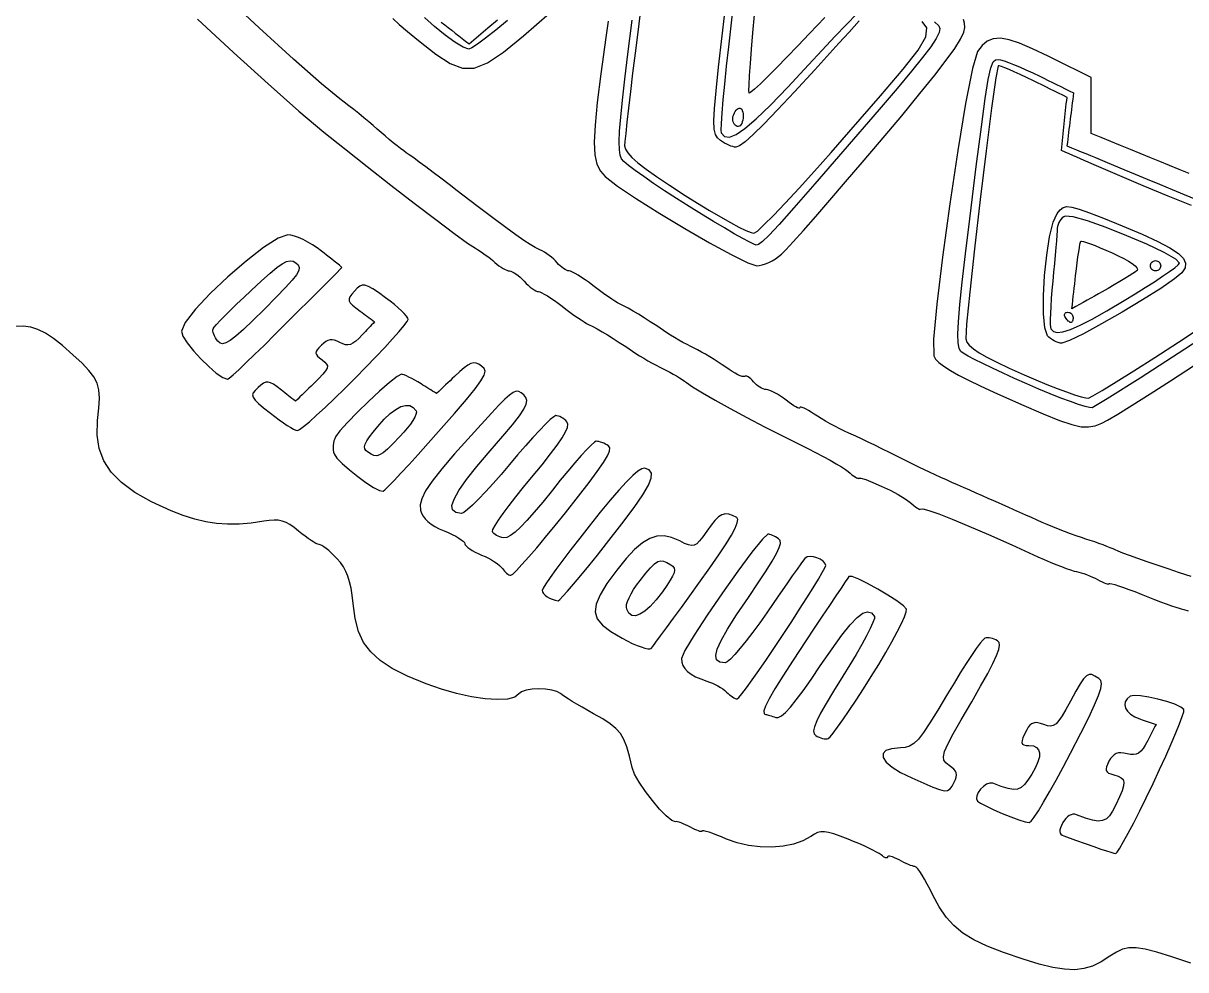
# Model space of a CAD drawing. Extents: x 7 to 348, y 3 to 340.
# Drawn here: x 66.7 to 130.3, y 12 to 63.8 of the extents above; entities that cross this region are included whole.
import ezdxf

# ---------------------------------------------------------------- set-up
doc = ezdxf.new("R2010")
doc.units = 0
doc.layers.get('0').update_dxf_attribs({"linetype": 'CONTINUOUS'})

msp = doc.modelspace()

# ---------------------------------------------------------------- linework, layer by layer
at = {"color": 7}
for points in [[(100.655515, 65.907003), (100.339607, 63.293379), (100.195947, 62.150684), (100.061923, 61.06156), (99.940471, 60.051459), (99.834522, 59.145921), (99.747014, 58.370374), (99.680875, 57.75036), (99.639041, 57.311363), (99.62445, 57.07884), (99.664997, 56.90169), (99.793075, 56.694172), (100.018342, 56.448384), (100.350458, 56.156454), (100.799079, 55.810477), (101.373864, 55.402553), (102.084471, 54.924808), (102.940561, 54.369338), (103.615806, 53.943775), (104.263359, 53.54889), (104.867792, 53.19312), (105.413669, 52.885018), (105.885559, 52.63305), (106.268029, 52.445683), (106.545648, 52.331468), (106.702987, 52.298843), (106.889629, 52.421242), (107.251235, 52.751358), (107.766485, 53.266498), (108.414061, 53.944029), (109.172637, 54.761232), (110.020899, 55.6955), (110.93752, 56.724144), (111.901179, 57.824511)], [(130.634613, 33.513832), (130.012166, 33.721125), (129.38872, 33.9298), (128.788473, 34.13379), (128.225891, 34.327987), (127.715442, 34.507226), (127.271599, 34.666428), (126.908828, 34.800427), (126.641603, 34.904087), (126.484388, 34.972272), (126.366499, 35.026995), (126.211979, 35.092076), (126.027392, 35.16503), (125.819309, 35.24346), (125.594296, 35.324965), (125.358917, 35.407092), (125.11974, 35.487412), (124.883333, 35.563528), (124.630643, 35.646304), (124.344797, 35.745759), (124.035634, 35.858111), (123.712992, 35.97958), (123.386715, 36.106439), (123.066638, 36.234906), (122.762603, 36.361229), (122.484444, 36.481597), (122.206286, 36.605012), (121.902251, 36.740028), (121.582174, 36.882239), (121.255897, 37.027273), (120.933255, 37.170755), (120.624092, 37.308338), (120.338246, 37.435621), (120.085556, 37.548256), (119.829984, 37.661963), (119.535883, 37.792321), (119.21367, 37.934759), (118.873764, 38.084704), (118.52658, 38.237527), (118.18254, 38.388657), (117.85206, 38.533493), (117.545556, 38.667464), (117.246253, 38.799234), (116.936407, 38.937833), (116.624992, 39.079029), (116.320976, 39.218757), (116.03333, 39.352813), (115.771027, 39.477047), (115.543039, 39.587311), (115.358333, 39.679485), (114.711266, 40.009233), (114.171016, 40.28282), (113.714874, 40.511335), (113.320136, 40.705842), (112.964098, 40.877377), (112.624052, 41.037058), (112.277291, 41.19595), (111.901111, 41.365085), (111.658502, 41.477269), (111.401544, 41.60297), (111.138056, 41.737957), (110.875851, 41.87794), (110.62274, 42.018684), (110.386537, 42.155928), (110.175057, 42.285412), (109.996111, 42.402873), (109.840206, 42.506364), (109.694763, 42.595772), (109.562959, 42.669658), (109.447982, 42.726582), (109.353014, 42.765077), (109.281239, 42.783704), (109.235841, 42.780881), (109.220008, 42.755481), (109.204825, 42.73121), (109.161326, 42.73121), (109.092557, 42.754635), (109.001566, 42.799423), (108.891403, 42.863968), (108.76512, 42.946574), (108.625764, 43.045606), (108.476387, 43.159426), (108.319852, 43.276915), (108.159982, 43.38653), (108.001263, 43.485872), (107.848186, 43.572543), (107.705237, 43.644114), (107.576908, 43.698216), (107.467685, 43.732422), (107.382056, 43.744275), (107.304318, 43.753024), (107.21771, 43.778142), (107.125132, 43.817907), (107.029493, 43.870541), (106.933692, 43.934267), (106.84063, 44.007334), (106.753211, 44.087937), (106.674341, 44.174354), (106.599857, 44.258004), (106.525018, 44.330676), (106.451837, 44.391157), (106.382343, 44.438288), (106.318552, 44.4708), (106.262489, 44.487451), (106.216171, 44.487169), (106.181621, 44.468542), (106.136347, 44.454431), (106.059295, 44.466284), (105.954641, 44.502155), (105.826563, 44.56001), (105.679232, 44.637791), (105.51683, 44.733436), (105.343528, 44.844885), (105.163504, 44.970107), (104.968971, 45.106223), (104.754082, 45.248943), (104.52593, 45.394033), (104.291607, 45.537233), (104.058206, 45.67428), (103.832818, 45.800913), (103.622534, 45.912927), (103.434447, 46.00606), (103.24721, 46.097896), (103.039356, 46.206269), (102.817814, 46.327145), (102.589502, 46.456544), (102.361337, 46.590458), (102.140247, 46.724937), (101.933149, 46.855944), (101.746967, 46.97953), (101.37812, 47.228619), (101.027278, 47.459477), (100.695193, 47.67168), (100.382606, 47.864748), (100.090269, 48.038202), (99.818929, 48.191646), (99.569332, 48.324601), (99.342225, 48.436615), (99.236197, 48.492918), (99.096706, 48.57702), (98.929706, 48.684801), (98.741157, 48.81214), (98.537006, 48.954972), (98.323211, 49.109207), (98.105725, 49.270751), (97.890502, 49.435456), (97.678254, 49.596125), (97.469291, 49.746013), (97.268973, 49.881818), (97.082652, 50.000323), (96.91569, 50.09817), (96.773438, 50.17214), (96.661258, 50.218933), (96.584502, 50.235302), (96.521067, 50.244615), (96.447062, 50.271144), (96.36517, 50.312997), (96.278068, 50.368398), (96.188437, 50.435482), (96.098953, 50.512359), (96.012302, 50.597223), (95.931157, 50.688155), (95.843923, 50.784421), (95.739814, 50.884469), (95.622731, 50.985392), (95.49658, 51.084282), (95.365268, 51.178206), (95.232694, 51.264227), (95.102765, 51.33944), (94.97938, 51.400908), (94.730181, 51.523307), (94.44701, 51.685811), (94.101776, 51.908428), (93.666378, 52.211252), (93.11272, 52.614322), (92.412704, 53.137675), (91.53823, 53.801377), (90.461205, 54.625466), (90.009497, 54.970736), (89.564255, 55.30881), (89.136928, 55.631136), (88.738967, 55.929163), (88.38182, 56.194396), (88.076936, 56.418226), (87.835763, 56.592188), (87.669751, 56.707673), (87.528222, 56.806931), (87.357212, 56.934382), (87.163255, 57.084694), (86.952881, 57.252616), (86.732615, 57.432843), (86.508991, 57.620154), (86.288536, 57.809215), (86.077781, 57.994776), (85.857865, 58.187788), (85.611157, 58.398184), (85.346026, 58.619221), (85.070846, 58.844124), (84.793983, 59.066091), (84.523809, 59.278351), (84.268694, 59.474156), (84.037009, 59.646707), (83.023456, 60.472884), (81.493264, 61.824306), (79.612403, 63.544196), (77.546849, 65.475883)], [(86.928156, 64.049899), (87.277665, 63.724576), (87.744754, 63.329614), (88.34451, 62.845772), (89.296175, 62.103395), (90.066868, 61.592178), (90.739025, 61.329401), (91.395082, 61.332223), (92.11748, 61.618142), (92.988652, 62.204318), (94.091038, 63.108027), (95.507073, 64.346554)], [(105.565191, 64.786724), (105.433839, 63.641111), (105.305222, 62.502937), (105.18994, 61.432779), (105.090177, 60.454653), (105.008124, 59.592549), (104.945967, 58.870511), (104.905889, 58.312558), (104.890085, 57.942734), (104.900724, 57.785), (105.087877, 57.590492), (105.356787, 57.556936), (105.72551, 57.698358), (106.212104, 58.02884), (106.834621, 58.562438), (107.611119, 59.313233), (108.559654, 60.29531), (109.698279, 61.522695), (110.430719, 62.316078), (111.126541, 63.056287), (111.769618, 63.727144), (112.343825, 64.31243)], [(76.243135, 64.013484), (78.218338, 62.182304), (80.104753, 60.470683), (81.787712, 58.985997), (83.152553, 57.835602), (84.278586, 56.93187), (85.528966, 55.944968), (86.828949, 54.9321), (88.103789, 53.950503), (89.278737, 53.057326), (90.279051, 52.309804), (91.029985, 51.765115), (91.456787, 51.480494), (91.576584, 51.409205), (91.708786, 51.3242), (91.849036, 51.228667), (91.992978, 51.125769), (92.136259, 51.018722), (92.274523, 50.910659), (92.403414, 50.804826), (92.518577, 50.704383), (92.628497, 50.610206), (92.74236, 50.52235), (92.856863, 50.442735), (92.968705, 50.37328), (93.074586, 50.315904), (93.171205, 50.272555), (93.255259, 50.245179), (93.323447, 50.235584), (93.391488, 50.224013), (93.475119, 50.190993), (93.571066, 50.138782), (93.676061, 50.069722), (93.786833, 49.986099), (93.900106, 49.890257), (94.012611, 49.78448), (94.121077, 49.671083), (94.229168, 49.557686), (94.340598, 49.451909), (94.452169, 49.356066), (94.560689, 49.272444), (94.662961, 49.203384), (94.755784, 49.151173), (94.835969, 49.118153), (94.900315, 49.106582), (94.975226, 49.090213), (95.085687, 49.043421), (95.226378, 48.96945), (95.39198, 48.871604), (95.577177, 48.753099), (95.776646, 48.617293), (95.98507, 48.467405), (96.197132, 48.306736), (96.412355, 48.142031), (96.629841, 47.980487), (96.843636, 47.826253), (97.047787, 47.68342), (97.236336, 47.556081), (97.403336, 47.448301), (97.542827, 47.364198), (97.648855, 47.307895), (97.875962, 47.195881), (98.125559, 47.062926), (98.396899, 46.909482), (98.689236, 46.736028), (99.001823, 46.54296), (99.333908, 46.330757), (99.68475, 46.099899), (100.053597, 45.85081), (100.239779, 45.727197), (100.446877, 45.596048), (100.667967, 45.461372), (100.896129, 45.327175), (101.124444, 45.197466), (101.345986, 45.076223), (101.55384, 44.967483), (101.741077, 44.875196), (101.919794, 44.787679), (102.103225, 44.692542), (102.286161, 44.592889), (102.463388, 44.491712), (102.629705, 44.39206), (102.779898, 44.297007), (102.908758, 44.209575), (103.011077, 44.13281), (103.348686, 43.896957), (103.885611, 43.566729), (104.584836, 43.162389), (105.409348, 42.704173), (106.322134, 42.212345), (107.286174, 41.70711), (108.264458, 41.208734), (109.219966, 40.737451), (109.655844, 40.522398), (110.083137, 40.303873), (110.491013, 40.087917), (110.868643, 39.880625), (111.205205, 39.688036), (111.48986, 39.516248), (111.711785, 39.37127), (111.860152, 39.2592), (111.966152, 39.169792), (112.066654, 39.089753), (112.159344, 39.020609), (112.241909, 38.963882), (112.312032, 38.921013), (112.367396, 38.893637), (112.405691, 38.883195), (112.424599, 38.891097), (112.549209, 38.903233), (112.829938, 38.822828), (113.221324, 38.670823), (113.677898, 38.468413), (114.154198, 38.236765), (114.604763, 37.996989), (114.984124, 37.77028), (115.246822, 37.577776), (115.352822, 37.486026), (115.453324, 37.403927), (115.546014, 37.333033), (115.628578, 37.274895), (115.698702, 37.231038), (115.754065, 37.203098), (115.79236, 37.192373), (115.811269, 37.200558), (115.946386, 37.216362), (116.285213, 37.129805), (116.82161, 36.943425), (117.549447, 36.659679), (118.462586, 36.281078), (119.554896, 35.810077), (120.820236, 35.24916), (122.252475, 34.600783), (122.584879, 34.452024), (122.915268, 34.309868), (123.234961, 34.177676), (123.535279, 34.058747), (123.807536, 33.956526), (124.043053, 33.874287), (124.23315, 33.815415), (124.369141, 33.78327), (124.485386, 33.758999), (124.618885, 33.722536), (124.76493, 33.675715), (124.9188, 33.620315), (125.075786, 33.558141), (125.231175, 33.490972), (125.380253, 33.420586), (125.518305, 33.348732), (125.645864, 33.281338), (125.764863, 33.223623), (125.872703, 33.17652), (125.966773, 33.140876), (126.044475, 33.117734), (126.103199, 33.107856), (126.140345, 33.112089), (126.153299, 33.13128), (126.18919, 33.143134), (126.292054, 33.125918), (126.454679, 33.082145), (126.669854, 33.014158), (126.930362, 32.924355), (127.228995, 32.815163), (127.55854, 32.688925), (127.911781, 32.548068), (128.273773, 32.40278), (128.628397, 32.263814), (128.96668, 32.134471), (129.279653, 32.018055), (129.558342, 31.917838), (129.793777, 31.837094), (129.976987, 31.779125), (130.099003, 31.747206), (130.239849, 31.711505), (130.477031, 31.642699)], [(93.218731, 63.936203), (92.565101, 63.411834), (92.008026, 62.978803), (91.565863, 62.65164), (91.25697, 62.444828), (91.099705, 62.372917), (90.788623, 62.475787), (90.332791, 62.749501), (89.789604, 63.144868), (89.216444, 63.612703), (88.670694, 64.103826)], [(89.582216, 63.850715), (89.773325, 63.701456), (89.964435, 63.552197), (90.155547, 63.402938), (90.346657, 63.253679), (90.537767, 63.10442), (90.728876, 62.955162), (90.919989, 62.805903), (91.111098, 62.656644), (91.626617, 63.09741), (92.142132, 63.538173), (92.657651, 63.97894)], [(98.723236, 63.898904), (98.597728, 63.005998), (98.322455, 61.025532), (98.125147, 59.447007), (98.005581, 58.216631), (97.963533, 57.280641), (97.99878, 56.58533), (98.111098, 56.076906), (98.300261, 55.701607), (98.566043, 55.405726), (99.242386, 54.883389), (100.280368, 54.183082), (101.550563, 53.381092), (102.923549, 52.553785), (104.269901, 51.777477), (105.460196, 51.12845), (106.365009, 50.683075), (106.854919, 50.517665), (106.998149, 50.530647), (107.160043, 50.567788), (107.335041, 50.626518), (107.517573, 50.704214), (107.702073, 50.798307), (107.882984, 50.906144), (108.05473, 51.025129), (108.21182, 51.152778)], [(103.152222, 53.766494), (102.465491, 54.200298), (101.812423, 54.624563), (101.208194, 55.02862), (100.667989, 55.401774), (100.206985, 55.733357), (99.840367, 56.012644), (99.583311, 56.228996), (99.451002, 56.371688), (99.377365, 56.563232), (99.335209, 56.86885), (99.325642, 57.306266), (99.349743, 57.893148), (99.408601, 58.647161), (99.503317, 59.586001), (99.634988, 60.727336), (99.804705, 62.088889), (100.035879, 63.95845)], [(116.597955, 63.867225), (116.832058, 63.650707), (116.886378, 63.500655), (116.840195, 63.27473), (116.677508, 62.950573), (116.382309, 62.505816), (115.938599, 61.918088), (115.330371, 61.165063), (114.541619, 60.224331), (113.556344, 59.07357), (111.572571, 56.773967), (110.039271, 55.003107), (108.894468, 53.692552), (108.076193, 52.773975), (107.522473, 52.178994), (107.171332, 51.839255), (106.9608, 51.686404), (106.828903, 51.652029), (106.701528, 51.696197), (106.449074, 51.8206), (106.086625, 52.016547), (105.629261, 52.27543), (105.09206, 52.588499), (104.490102, 52.947175), (103.838471, 53.342709), (103.152222, 53.766494)], [(112.465849, 63.921203), (112.188913, 63.615638), (111.911979, 63.310076), (111.635043, 63.004511), (111.35811, 62.698949), (110.035442, 61.246258), (108.918234, 60.034565), (107.992037, 59.049299), (107.242404, 58.275869), (106.654888, 57.699684), (106.215039, 57.306182), (105.908407, 57.080771), (105.720549, 57.008889), (105.641109, 57.016509), (105.546931, 57.03824), (105.44151, 57.072643), (105.328342, 57.118137), (105.210923, 57.173227), (105.092748, 57.236416), (104.977317, 57.306097), (104.868125, 57.38083), (104.70791, 57.518328), (104.594841, 57.701998), (104.529859, 57.99122), (104.513913, 58.445259), (104.547958, 59.123411), (104.632935, 60.085026), (104.769796, 61.389401), (104.959489, 63.095821), (105.082859, 64.186712)], [(110.58718, 64.110229), (109.747437, 63.227994), (109.105802, 62.552202), (108.502478, 61.926459), (107.951013, 61.364131), (107.464945, 60.878624), (107.057819, 60.483231), (106.743181, 60.191356), (106.534571, 60.016322), (106.44553, 59.971505), (106.431701, 60.101694), (106.438615, 60.428282), (106.464721, 60.929396), (106.508446, 61.583248), (106.568217, 62.368052), (106.64247, 63.26194), (106.729632, 64.243142)], [(108.21182, 51.152778), (108.450851, 51.392667), (108.857635, 51.833582), (109.41013, 52.450379), (110.086287, 53.217854), (110.864063, 54.110834), (111.721412, 55.104171), (112.636289, 56.172636), (113.586649, 57.291111), (114.79326, 58.725844), (115.793464, 59.936634), (116.60133, 60.942418), (117.230931, 61.762104), (117.696327, 62.414602), (118.011589, 62.918823), (118.190783, 63.29369), (118.247978, 63.558107), (118.23288, 63.786252), (118.177335, 63.992915)], [(111.901179, 57.824511), (113.629999, 59.81096), (114.883226, 61.276597), (115.699373, 62.319521), (116.116952, 63.037782), (116.174472, 63.529492), (115.910445, 63.892718)], [(130.528173, 55.56027), (129.992614, 55.78063), (129.457055, 56.001017), (128.921496, 56.221404), (128.385937, 56.441763), (127.850378, 56.662151), (127.314819, 56.882538), (126.779263, 57.102897), (126.243704, 57.323284), (125.708145, 57.543644), (125.172586, 57.764031), (125.172021, 57.954954), (125.171457, 58.145906), (125.170892, 58.336829), (125.170328, 58.527781), (125.169763, 58.718704), (125.169199, 58.909627), (125.168635, 59.100579), (125.16807, 59.291502), (125.167506, 59.482426), (125.166941, 59.673377), (125.166377, 59.8643), (125.165812, 60.055252), (125.165248, 60.246175), (125.164683, 60.437099), (125.164119, 60.62805), (125.163555, 60.818974), (124.870165, 60.964995), (124.576772, 61.111017), (124.283383, 61.257011), (123.989993, 61.403032), (123.696603, 61.549054), (123.40321, 61.695048), (123.109821, 61.84107), (122.816431, 61.987091), (121.960823, 62.397132), (121.252403, 62.696457), (120.67054, 62.886412), (120.194601, 62.968372), (119.80396, 62.943706), (119.477985, 62.813763), (119.196045, 62.579905), (118.937509, 62.243524), (118.664084, 61.320291), (118.28852, 59.402224), (117.858348, 56.821217), (117.421107, 53.909135), (117.024333, 50.997956), (116.715557, 48.419489), (116.542318, 46.505741), (116.552139, 45.588518), (116.653189, 45.417463), (116.834931, 45.22908), (117.10142, 45.020913), (117.456704, 44.790563), (117.904841, 44.535519), (118.449877, 44.253381), (119.09587, 43.941639), (119.846872, 43.59792), (121.355742, 42.926175), (122.53096, 42.418401), (123.429257, 42.058257), (124.107358, 41.829488), (124.621993, 41.715809), (125.029891, 41.700851), (125.387786, 41.768471), (125.752403, 41.902329), (126.068009, 42.068953), (126.634291, 42.405249), (127.419416, 42.890954), (128.391547, 43.505747), (129.518856, 44.229364), (130.76951, 45.041487)], [(121.637778, 44.056526), (120.978388, 44.349331), (120.348877, 44.636436), (119.764051, 44.910587), (119.238711, 45.164474), (118.787666, 45.390844), (118.425719, 45.582388), (118.167675, 45.731853), (118.028333, 45.831929), (117.935663, 45.995618), (117.881894, 46.295592), (117.869589, 46.769726), (117.901336, 47.455921), (117.979695, 48.392052), (118.107243, 49.616021), (118.286544, 51.165704), (118.520176, 53.078973), (118.878629, 55.958655), (119.154025, 58.123018), (119.364771, 59.674167), (119.529276, 60.714241), (119.665942, 61.345374), (119.793182, 61.669732), (119.929396, 61.789451), (120.092995, 61.806667), (120.212186, 61.78804), (120.396443, 61.734615), (120.636513, 61.650174), (120.923132, 61.538414), (121.247044, 61.403145), (121.598998, 61.248064), (121.96973, 61.076953), (122.349985, 60.893508), (122.581458, 60.779378), (122.812931, 60.665219), (123.044404, 60.551088), (123.275877, 60.436929), (123.507353, 60.322799), (123.738826, 60.20864), (123.970299, 60.094509), (124.201772, 59.98035), (124.179166, 59.799361), (124.15656, 59.6184), (124.133954, 59.437411), (124.111348, 59.25645), (124.088742, 59.075461), (124.066136, 58.894472), (124.04353, 58.713511), (124.020924, 58.532522), (123.998318, 58.351533), (123.975712, 58.170572), (123.953106, 57.989583), (123.9305, 57.808622), (123.907894, 57.627633), (123.885288, 57.446644), (123.862682, 57.265683), (123.840076, 57.084694), (124.099314, 56.977139), (124.35855, 56.869556), (124.617788, 56.762001), (124.877023, 56.654446), (125.136261, 56.546863), (125.395499, 56.439308), (125.654734, 56.331725), (125.913972, 56.22417), (126.389773, 56.026925), (126.948099, 55.795757), (127.568545, 55.539104), (128.230703, 55.265376), (128.914178, 54.983013), (129.598561, 54.700452), (130.263451, 54.426132), (130.888444, 54.168492)], [(130.659, 53.823277), (129.389423, 54.327975), (128.022088, 54.889202), (126.609004, 55.48661), (125.202177, 56.099964), (124.995088, 56.191771), (124.787999, 56.28355), (124.58091, 56.375356), (124.373821, 56.467163), (124.166732, 56.558942), (123.959643, 56.650749), (123.752554, 56.742528), (123.545465, 56.834334), (123.564176, 57.015634), (123.582887, 57.196934), (123.601599, 57.378233), (123.62031, 57.559533), (123.639021, 57.740832), (123.657733, 57.922132), (123.676444, 58.103431), (123.695155, 58.284731), (123.713867, 58.46603), (123.732578, 58.64733), (123.751289, 58.82863), (123.770001, 59.009929), (123.788712, 59.1912), (123.807423, 59.3725), (123.826135, 59.5538), (123.844846, 59.735099), (123.61455, 59.848665), (123.384256, 59.962232), (123.153963, 60.075798), (122.923667, 60.189364), (122.693374, 60.30293), (122.463077, 60.416496), (122.232781, 60.530063), (122.002488, 60.643629), (121.630587, 60.824308), (121.280134, 60.989379), (120.95905, 61.135458), (120.675256, 61.259184), (120.436674, 61.3572), (120.25122, 61.426175), (120.126819, 61.462666), (120.071391, 61.462666), (119.941509, 60.793686), (119.708992, 59.134276), (119.412142, 56.808314), (119.089272, 54.139677), (118.77868, 51.452272), (118.518678, 49.069921), (118.347566, 47.316588), (118.303655, 46.516092), (118.362781, 46.345235), (118.496718, 46.166899), (118.716628, 45.974254), (119.033682, 45.760414), (119.459045, 45.51855), (120.003886, 45.241831), (120.679368, 44.923343), (121.496664, 44.556285), (122.128923, 44.282953), (122.735467, 44.031634), (123.301828, 43.807578), (123.813533, 43.615977), (124.256117, 43.462138), (124.615109, 43.351224), (124.876041, 43.288543), (125.024442, 43.279229), (125.260656, 43.397368), (125.773267, 43.699797), (126.530159, 44.166141), (127.499212, 44.776023), (128.648313, 45.509124), (129.945342, 46.345066), (131.358186, 47.263445)], [(105.551111, 58.54446), (105.556868, 58.629719), (105.573378, 58.716136), (105.599484, 58.80131), (105.634017, 58.882901), (105.675825, 58.958508), (105.723755, 59.025734), (105.776643, 59.082206), (105.833333, 59.125556), (105.890026, 59.148698), (105.942915, 59.148698), (105.990844, 59.124427), (106.032653, 59.079158), (106.067185, 59.014416), (106.093291, 58.931866), (106.109801, 58.833173), (106.115558, 58.720002), (106.109801, 58.603275), (106.093291, 58.494394), (106.067185, 58.395701), (106.032653, 58.309595), (105.990844, 58.238503), (105.942915, 58.184768), (105.890026, 58.15076), (105.833333, 58.137778), (105.776641, 58.145962), (105.723752, 58.169669), (105.675822, 58.207289), (105.634014, 58.257045), (105.599481, 58.317271), (105.573376, 58.386359), (105.556866, 58.462559), (105.551111, 58.54446)], [(122.777665, 46.694513), (122.628496, 47.127216), (122.558243, 47.8917), (122.558279, 48.879732), (122.619976, 49.983051), (122.734716, 51.093511), (122.893867, 52.102794), (123.088804, 52.902753), (123.310904, 53.385127), (123.471847, 53.57368), (123.630755, 53.699946), (123.829041, 53.755967), (124.108114, 53.733672), (124.509386, 53.625355), (125.074271, 53.422973), (125.844179, 53.118597), (126.860523, 52.704238), (127.954958, 52.24399), (128.822873, 51.847778), (129.479748, 51.503495), (129.941055, 51.199062), (130.222264, 50.922315), (130.338855, 50.661175), (130.306298, 50.403534), (130.140069, 50.137258), (129.734996, 49.798168), (128.974644, 49.280233), (127.976986, 48.652543), (126.859981, 47.984128), (125.741605, 47.344048), (124.739821, 46.801363), (123.972597, 46.425104), (123.557902, 46.284332), (123.46259, 46.292798), (123.360242, 46.316787), (123.254062, 46.35469), (123.147249, 46.404869), (123.043002, 46.465631), (122.944523, 46.535255), (122.855011, 46.612104), (122.777665, 46.694513)], [(126.97716, 48.615544), (127.569694, 48.975857), (128.126055, 49.323046), (128.63381, 49.648731), (129.080525, 49.9445), (129.45377, 50.202028), (129.741109, 50.412848), (129.930113, 50.568606), (130.008348, 50.660921), (129.795961, 50.887291), (129.156203, 51.249693), (128.221305, 51.69377), (127.123517, 52.165137), (125.995077, 52.609383), (124.968229, 52.972123), (124.175207, 53.199002), (123.748261, 53.235578), (123.664102, 53.19316), (123.584888, 53.133752), (123.512405, 53.060064), (123.448434, 52.974833), (123.394758, 52.880768), (123.353164, 52.780579), (123.325422, 52.677004), (123.313342, 52.572751), (123.305045, 52.422806), (123.288112, 52.188251), (123.263587, 51.881024), (123.232508, 51.513006), (123.195893, 51.096108), (123.15477, 50.642238), (123.110162, 50.16325), (123.063099, 49.671111), (123.018965, 49.184899), (122.982756, 48.722957), (122.9549, 48.296012), (122.93585, 47.914729), (122.926029, 47.589835), (122.925888, 47.332025), (122.93585, 47.152024), (122.956368, 47.060556), (123.09742, 46.919924), (123.314195, 46.864355), (123.620479, 46.899153), (124.030063, 47.029652), (124.556729, 47.261216), (125.214267, 47.599177), (126.016467, 48.048841), (126.97716, 48.615544)], [(81.096671, 47.370972), (81.478247, 47.753722), (81.859823, 48.1365), (82.241398, 48.519249), (82.622974, 48.902027), (83.004547, 49.284777), (83.386123, 49.667555), (83.767699, 50.050305), (84.149274, 50.433083), (84.008965, 50.544194), (83.868658, 50.655333), (83.728348, 50.766444), (83.588039, 50.877583), (83.447729, 50.988694), (83.307422, 51.099833), (83.167113, 51.210944), (83.026803, 51.322083), (82.786491, 51.500673), (82.533628, 51.667269), (82.275801, 51.818258), (82.020596, 51.949971), (81.775594, 52.058739), (81.548382, 52.140951), (81.34654, 52.192964), (81.177658, 52.211026), (80.645691, 52.021063), (79.853674, 51.512668), (78.903627, 50.778156), (77.897555, 49.90973), (76.937478, 48.999733), (76.125406, 48.140394), (75.563355, 47.424001), (75.353333, 46.942841), (75.440834, 46.67631), (75.675874, 46.30595), (76.017278, 45.874714), (76.423864, 45.425529), (76.854448, 45.001406), (77.267853, 44.64527), (77.622894, 44.400075), (77.87839, 44.308804), (77.973976, 44.371288), (78.18359, 44.550415), (78.494032, 44.833596), (78.892104, 45.208303), (79.364603, 45.661919), (79.898333, 46.181941), (80.480089, 46.755784), (81.096671, 47.370972)], [(124.317625, 49.978338), (124.360491, 50.343506), (124.403412, 50.687422), (124.445243, 51.002325), (124.484827, 51.280483), (124.521022, 51.514135), (124.552676, 51.695491), (124.578641, 51.81679), (124.597775, 51.8703), (124.646114, 51.873122), (124.755808, 51.846311), (124.919833, 51.793366), (125.131175, 51.716968), (125.382807, 51.619799), (125.667716, 51.504483), (125.978878, 51.373617), (126.309275, 51.229853), (126.649937, 51.072373), (126.950236, 50.919775), (127.206254, 50.774798), (127.414071, 50.640234), (127.569764, 50.518822), (127.669417, 50.413356), (127.709106, 50.326544), (127.684919, 50.261181), (127.598579, 50.193194), (127.452704, 50.093344), (127.255157, 49.966428), (127.013798, 49.817189), (126.736498, 49.650481), (126.431116, 49.471072), (126.105519, 49.283733), (125.767572, 49.093261), (125.560599, 48.97786), (125.353628, 48.862432), (125.146655, 48.747031), (124.939682, 48.631602), (124.732711, 48.516201), (124.525738, 48.400801), (124.318768, 48.285372), (124.111794, 48.169971), (124.137533, 48.396144), (124.163272, 48.622345), (124.18901, 48.848518), (124.214749, 49.074691), (124.240488, 49.300892), (124.266226, 49.527065), (124.291965, 49.753266), (124.317625, 49.978338)], [(77.350216, 46.399845), (77.280505, 46.491144), (77.219308, 46.585773), (77.167686, 46.680995), (77.126711, 46.774044), (77.097441, 46.86221), (77.080959, 46.942756), (77.078419, 47.01286), (77.090668, 47.069841), (77.15064, 47.155975), (77.284761, 47.309701), (77.484506, 47.522412), (77.741348, 47.785443), (78.046766, 48.090243), (78.392232, 48.428176), (78.769221, 48.790662), (79.169206, 49.169038), (79.74564, 49.703792), (80.212178, 50.119506), (80.585268, 50.426366), (80.88135, 50.63442), (81.116867, 50.753885), (81.308262, 50.794835), (81.471976, 50.76746), (81.624455, 50.681805), (81.751249, 50.564288), (81.807104, 50.429329), (81.778636, 50.257315), (81.652451, 50.028517), (81.415168, 49.723322), (81.053395, 49.322059), (80.553743, 48.805028), (79.902829, 48.152558), (79.2616, 47.521029), (78.747707, 47.031571), (78.343506, 46.672077), (78.031354, 46.43041), (77.793604, 46.294463), (77.612615, 46.252158), (77.470742, 46.291331), (77.350216, 46.399845)], [(128.411111, 50.517778), (128.416868, 50.574476), (128.433378, 50.627365), (128.459484, 50.675286), (128.494017, 50.717083), (128.535825, 50.751627), (128.583755, 50.777592), (128.636643, 50.79396), (128.693333, 50.8), (128.750026, 50.794356), (128.802915, 50.777987), (128.850844, 50.752022), (128.892653, 50.717478), (128.927185, 50.675681), (128.953291, 50.62776), (128.969801, 50.574871), (128.975556, 50.517778), (128.969798, 50.461079), (128.953288, 50.408191), (128.927183, 50.36027), (128.89265, 50.318444), (128.850842, 50.283928), (128.802912, 50.257964), (128.750023, 50.241595), (128.693333, 50.235556), (128.636641, 50.2412), (128.583752, 50.257569), (128.535822, 50.283533), (128.494014, 50.318049), (128.459481, 50.359874), (128.433376, 50.407796), (128.416866, 50.460684), (128.411111, 50.517778)], [(84.883377, 44.38427), (85.463462, 44.97245), (86.004629, 45.533028), (86.495038, 46.052881), (86.922839, 46.518858), (87.276192, 46.917892), (87.543251, 47.236803), (87.712172, 47.462553), (87.771111, 47.581989), (87.745937, 47.660362), (87.673759, 47.768425), (87.55965, 47.901324), (87.40867, 48.054232), (87.22588, 48.22221), (87.016339, 48.400462), (86.785109, 48.584076), (86.53725, 48.768198), (86.140025, 49.050617), (85.831403, 49.257656), (85.593355, 49.393122), (85.407839, 49.460884), (85.256819, 49.464835), (85.122264, 49.408701), (84.986134, 49.296376), (84.830392, 49.1317), (84.685118, 48.965076), (84.586468, 48.828283), (84.537536, 48.710652), (84.541431, 48.601404), (84.601222, 48.489842), (84.720018, 48.365212), (84.900908, 48.21682), (85.146989, 48.033884), (85.245685, 47.962002), (85.344384, 47.890091), (85.44308, 47.818209), (85.541776, 47.746299), (85.640472, 47.674417), (85.73917, 47.602535), (85.837866, 47.530625), (85.936562, 47.458743), (85.852327, 47.369081), (85.768093, 47.279419), (85.683858, 47.189757), (85.599623, 47.100067), (85.515385, 47.010405), (85.43115, 46.920743), (85.346915, 46.831081), (85.26268, 46.741419), (85.070309, 46.545077), (84.901947, 46.394342), (84.751065, 46.286956), (84.611139, 46.220719), (84.475636, 46.193343), (84.338027, 46.202656), (84.191783, 46.246598), (84.030374, 46.322798), (83.878208, 46.396317), (83.740693, 46.444577), (83.614263, 46.466873), (83.495363, 46.462922), (83.380428, 46.43216), (83.265899, 46.373994), (83.148218, 46.287888), (83.023823, 46.173362), (82.889748, 46.034593), (82.794788, 45.920632), (82.739329, 45.824479), (82.72375, 45.739135), (82.748445, 45.657544), (82.813776, 45.572708), (82.92014, 45.477656), (83.067914, 45.365331), (83.214139, 45.249761), (83.309909, 45.143872), (83.350862, 45.035978), (83.332659, 44.91434), (83.250927, 44.767274), (83.101318, 44.583096), (82.87948, 44.350037), (82.581061, 44.056469), (82.458676, 43.937851), (82.336293, 43.819233), (82.21391, 43.700615), (82.091524, 43.581969), (81.969142, 43.463351), (81.846756, 43.344733), (81.724373, 43.226115), (81.601987, 43.107497), (81.505865, 43.183104), (81.409743, 43.258712), (81.313621, 43.334319), (81.217499, 43.409955), (81.121377, 43.485562), (81.025255, 43.561169), (80.929133, 43.636777), (80.833011, 43.712384), (80.591832, 43.897973), (80.397677, 44.03296), (80.238608, 44.118643), (80.10269, 44.15632), (79.977982, 44.147288), (79.852543, 44.092961), (79.714437, 43.994606), (79.551722, 43.853523), (79.393892, 43.702986), (79.291665, 43.573756), (79.251906, 43.451667), (79.281474, 43.322579), (79.387234, 43.172295), (79.576044, 42.98665), (79.854772, 42.751474), (80.230277, 42.452629), (80.475362, 42.264048), (80.715335, 42.087546), (80.944141, 41.927018), (81.155715, 41.786387), (81.343988, 41.669547), (81.502908, 41.580393), (81.626402, 41.522848), (81.708413, 41.500834), (81.825059, 41.557081), (82.047811, 41.723874), (82.363657, 41.989389), (82.759564, 42.3418), (83.222519, 42.769282), (83.739493, 43.26001), (84.297464, 43.802159), (84.883377, 44.38427)], [(133.061487, 47.770147), (130.297129, 45.960623), (127.846554, 44.375239), (126.041966, 43.232465), (125.215563, 42.750825), (125.082599, 42.756751), (124.830504, 42.818417), (124.473947, 42.930431), (124.027605, 43.087403), (123.506154, 43.283971), (122.924262, 43.5148), (122.296609, 43.774501), (121.637778, 44.056526)], [(123.754444, 47.695556), (123.725505, 47.752254), (123.710294, 47.805142), (123.708318, 47.853064), (123.719042, 47.894861), (123.741987, 47.929405), (123.776613, 47.955369), (123.82242, 47.971738), (123.878899, 47.977383), (123.938936, 47.971738), (123.994949, 47.955369), (124.045703, 47.929405), (124.089981, 47.894861), (124.126554, 47.853064), (124.154184, 47.805142), (124.171654, 47.752254), (124.177778, 47.695556), (124.175238, 47.638857), (124.167956, 47.585969), (124.156442, 47.538047), (124.141202, 47.496222), (124.122773, 47.461706), (124.101634, 47.435742), (124.078323, 47.419373), (124.053318, 47.413728), (124.024757, 47.419373), (123.991232, 47.435742), (123.953964, 47.461706), (123.914185, 47.496222), (123.873116, 47.538047), (123.831985, 47.585969), (123.792017, 47.638857), (123.754444, 47.695556)], [(130.628909, 12.353967), (129.589282, 12.703302), (128.769195, 12.959616), (128.128254, 13.126381), (127.626062, 13.207182), (127.222227, 13.204359), (126.87635, 13.123757), (126.548041, 12.967716), (126.1969, 12.739822), (125.710434, 12.429462), (125.244614, 12.203825), (124.773809, 12.062065), (124.272379, 12.003306), (123.714696, 12.026731), (123.075121, 12.131407), (122.328023, 12.316545), (121.447763, 12.581241), (120.370075, 12.942288), (119.4777, 13.287135), (118.743719, 13.634889), (118.141205, 14.0046), (117.643238, 14.415431), (117.222888, 14.886432), (116.853236, 15.436709), (116.507359, 16.085368), (116.350768, 16.397393), (116.195537, 16.688844), (116.045717, 16.953371), (115.905359, 17.184568), (115.778514, 17.375971), (115.669238, 17.52123), (115.581574, 17.613884), (115.519581, 17.647581), (115.460058, 17.656895), (115.379472, 17.679472), (115.28138, 17.713791), (115.169338, 17.758438), (115.046904, 17.811891), (114.917626, 17.872682), (114.785067, 17.939371), (114.652778, 18.010406), (114.525219, 18.077462), (114.40622, 18.132721), (114.29838, 18.17545), (114.20431, 18.204998), (114.126608, 18.220521), (114.067884, 18.220521), (114.030737, 18.20641), (114.017783, 18.176325), (114.010559, 18.145026), (113.989872, 18.127528), (113.957182, 18.123013), (113.913928, 18.13148), (113.861562, 18.152364), (113.801531, 18.185017), (113.735287, 18.229128), (113.66428, 18.284275), (113.563789, 18.35483), (113.413046, 18.443109), (113.219425, 18.545584), (112.9903, 18.658699), (112.733046, 18.778954), (112.455037, 18.902793), (112.163648, 19.02666), (111.866257, 19.147028), (111.42897, 19.315317), (111.076607, 19.438507), (110.792737, 19.517812), (110.560922, 19.554444), (110.364727, 19.549646), (110.187715, 19.504632), (110.013451, 19.420586), (109.825502, 19.298807), (109.388419, 19.055701), (108.87331, 18.875671), (108.298996, 18.759283), (107.684308, 18.707128), (107.048071, 18.719828), (106.409109, 18.797947), (105.78625, 18.942106), (105.198319, 19.15287), (104.929031, 19.266606), (104.677805, 19.367105), (104.450148, 19.452646), (104.251551, 19.521368), (104.087518, 19.571518), (103.963541, 19.601236), (103.885125, 19.608856), (103.857778, 19.592488), (103.844824, 19.571321), (103.807678, 19.565394), (103.748953, 19.573861), (103.671251, 19.596156), (103.577181, 19.631067), (103.469341, 19.677832), (103.350342, 19.735546), (103.222783, 19.803392), (103.09142, 19.873073), (102.961513, 19.936037), (102.836435, 19.99107), (102.71955, 20.036931), (102.614233, 20.072378), (102.523846, 20.096085), (102.451766, 20.107092), (102.401356, 20.103987), (102.201466, 20.170535), (101.900513, 20.415419), (101.535241, 20.792807), (101.142399, 21.256808), (100.758732, 21.761648), (100.420991, 22.261407), (100.165916, 22.710253), (100.03026, 23.062382), (99.883603, 23.690016), (99.740037, 24.192625), (99.581332, 24.595751), (99.389263, 24.924879), (99.145601, 25.205549), (98.832122, 25.463218), (98.430599, 25.723427), (97.922805, 26.01166), (97.607193, 26.186892), (97.302179, 26.360572), (97.01519, 26.528099), (96.75366, 26.685014), (96.525024, 26.826746), (96.336711, 26.948751), (96.196153, 27.046569), (96.110783, 27.115629), (95.918483, 27.228687), (95.634226, 27.307879), (95.290888, 27.353514), (94.921355, 27.365932), (94.558505, 27.345612), (94.235225, 27.29278), (93.984394, 27.207803), (93.838895, 27.091076), (93.607605, 26.913106), (93.202133, 26.811958), (92.651896, 26.7843), (91.986312, 26.827226), (91.234799, 26.937462), (90.42678, 27.111791), (89.591673, 27.347023), (88.758895, 27.640026), (87.736037, 28.067452), (86.901822, 28.486834), (86.236596, 28.919819), (85.720699, 29.388054), (85.334469, 29.913185), (85.058256, 30.516858), (84.872393, 31.22072), (84.757229, 32.046418), (84.706471, 32.491285), (84.64412, 32.881372), (84.567426, 33.224357), (84.473641, 33.527859), (84.360012, 33.79947), (84.223792, 34.046837), (84.062234, 34.277554), (83.872584, 34.499268), (83.722131, 34.655167), (83.571546, 34.800625), (83.424852, 34.932422), (83.286078, 35.0474), (83.15925, 35.142368), (83.048399, 35.214137), (82.957546, 35.259546), (82.890721, 35.275351), (82.821105, 35.290026), (82.722252, 35.332331), (82.598745, 35.399218), (82.455176, 35.487695), (82.296135, 35.594826), (82.126209, 35.717649), (81.949984, 35.853172), (81.772052, 35.998432), (81.522319, 36.198923), (81.297063, 36.355613), (81.085794, 36.471578), (80.878025, 36.54981), (80.663268, 36.5933), (80.431033, 36.605154), (80.170836, 36.58822), (79.872182, 36.545746), (79.16795, 36.444484), (78.511606, 36.389395), (77.889171, 36.382057), (77.286671, 36.423995), (76.690135, 36.51679), (76.085587, 36.661993), (75.459051, 36.861242), (74.796554, 37.116032), (73.716134, 37.607212), (72.81394, 38.117752), (72.083264, 38.65595), (71.517397, 39.229961), (71.109626, 39.848), (70.853244, 40.518334), (70.74154, 41.249092), (70.767815, 42.048571), (70.837174, 42.73581), (70.865283, 43.28366), (70.838698, 43.727878), (70.743953, 44.104278), (70.567581, 44.448674), (70.29612, 44.796795), (69.916105, 45.184512), (69.414074, 45.647554), (68.840511, 46.150558), (68.346131, 46.544174), (67.907987, 46.837741), (67.503136, 47.040546), (67.108634, 47.16193), (66.701537, 47.211121), (66.2589, 47.197574)], [(89.440679, 41.454917), (90.303875, 42.434341), (90.9643, 43.200659), (91.442038, 43.784435), (91.757184, 44.216264), (91.929828, 44.526708), (91.980055, 44.746333), (91.927962, 44.905704), (91.793636, 45.035414), (91.642051, 45.135292), (91.501561, 45.194248), (91.361802, 45.208359), (91.212405, 45.173533), (91.043004, 45.085847), (90.84323, 44.941321), (90.602723, 44.735919), (90.311111, 44.46572), (90.187639, 44.348654), (90.064167, 44.231616), (89.940694, 44.114551), (89.817222, 43.997485), (89.69375, 43.880447), (89.570278, 43.763382), (89.446806, 43.646344), (89.323333, 43.529278), (89.2175, 43.595459), (89.111667, 43.66164), (89.005833, 43.727822), (88.9, 43.794003), (88.794167, 43.860212), (88.688333, 43.926393), (88.5825, 43.992574), (88.476667, 44.058755), (88.301923, 44.165153), (88.129886, 44.264439), (87.964964, 44.354496), (87.811568, 44.433095), (87.674109, 44.498119), (87.556992, 44.54731), (87.464632, 44.57858), (87.40144, 44.589587), (87.171121, 44.46778), (86.753274, 44.139753), (86.210194, 43.664801), (85.604181, 43.102191), (84.997533, 42.511246), (84.452547, 41.951176), (84.031523, 41.481333), (83.796753, 41.160982), (83.748671, 41.055318), (83.710645, 40.938958), (83.683015, 40.815683), (83.666138, 40.689361), (83.660353, 40.563744), (83.665997, 40.442727), (83.68341, 40.330092), (83.712947, 40.229649), (83.86826, 40.000626), (84.166383, 39.69481), (84.561813, 39.34683), (85.009047, 38.99123), (85.462578, 38.662554), (85.876906, 38.395402), (86.206525, 38.224347), (86.405932, 38.183905), (86.501625, 38.26098), (86.703258, 38.459692), (86.998381, 38.766609), (87.374547, 39.168324), (87.819306, 39.651432), (88.320214, 40.202527), (88.864821, 40.808148), (89.440679, 41.454917)], [(96.382321, 37.004188), (97.098629, 37.904984), (97.678223, 38.653974), (98.129245, 39.263828), (98.459843, 39.747162), (98.678165, 40.116675), (98.792352, 40.385012), (98.810555, 40.564816), (98.740908, 40.668758), (98.657495, 40.718034), (98.568496, 40.76415), (98.476661, 40.806144), (98.384735, 40.842946), (98.295471, 40.873539), (98.211609, 40.896963), (98.1359, 40.912203), (98.071093, 40.91813), (97.970995, 40.864564), (97.79414, 40.709088), (97.550374, 40.462623), (97.249533, 40.136149), (96.901457, 39.740642), (96.515984, 39.287055), (96.102952, 38.786336), (95.672204, 38.249465), (95.144517, 37.593185), (94.680143, 37.038506), (94.275346, 36.581786), (93.926395, 36.219328), (93.629551, 35.947491), (93.381085, 35.762579), (93.177256, 35.660951), (93.014334, 35.638938), (92.903627, 35.657282), (92.796939, 35.685504), (92.696848, 35.722221), (92.605936, 35.765994), (92.526779, 35.815439), (92.461955, 35.869146), (92.414045, 35.925675), (92.385628, 35.983644), (92.413822, 36.094952), (92.528173, 36.304389), (92.719881, 36.59982), (92.980146, 36.969107), (93.300169, 37.400089), (93.671153, 37.880685), (94.084301, 38.398704), (94.53081, 38.942066), (95.101221, 39.63495), (95.56691, 40.22121), (95.933305, 40.70937), (96.205822, 41.107924), (96.389879, 41.425368), (96.4909, 41.670168), (96.514296, 41.850874), (96.465506, 41.975955), (96.399381, 42.047527), (96.325137, 42.113708), (96.245296, 42.173116), (96.162379, 42.224339), (96.078915, 42.265967), (95.99742, 42.296588), (95.920422, 42.31465), (95.850439, 42.319166), (95.741253, 42.261846), (95.551899, 42.103153), (95.292776, 41.854092), (94.974286, 41.525642), (94.606827, 41.128809), (94.200799, 40.6746), (93.766609, 40.174023), (93.314653, 39.638055), (92.860989, 39.102369), (92.421905, 38.602638), (92.008147, 38.149784), (91.630455, 37.754729), (91.299575, 37.428424), (91.026251, 37.181818), (90.821225, 37.025834), (90.695241, 36.971393), (90.378723, 37.016972), (90.202374, 37.158309), (90.169334, 37.402206), (90.282736, 37.755576), (90.54572, 38.22525), (90.961416, 38.818114), (91.532967, 39.540998), (92.263508, 40.40076), (92.952562, 41.19674), (93.47942, 41.822878), (93.859553, 42.304914), (94.108431, 42.668472), (94.241516, 42.939293), (94.274276, 43.143029), (94.222183, 43.305391), (94.100698, 43.452062), (93.958517, 43.574772), (93.823313, 43.64355), (93.680407, 43.650041), (93.515118, 43.586146), (93.312759, 43.443567), (93.058652, 43.214036), (92.738109, 42.889311), (92.336456, 42.461152), (91.216807, 41.241303), (90.314594, 40.230157), (89.61151, 39.402738), (89.089264, 38.734069), (88.729555, 38.199173), (88.514084, 37.773074), (88.424549, 37.430823), (88.442667, 37.147444), (88.50019, 36.98113), (88.587484, 36.822211), (88.704682, 36.670573), (88.851926, 36.526103), (89.029351, 36.388689), (89.237098, 36.25819), (89.475302, 36.13452), (89.744098, 36.01751), (89.971386, 35.92147), (90.183425, 35.821987), (90.375573, 35.721967), (90.543194, 35.624262), (90.681643, 35.531778), (90.786283, 35.447422), (90.852467, 35.374044), (90.875553, 35.314523), (90.894264, 35.256696), (90.94792, 35.188116), (91.032745, 35.111351), (91.144979, 35.028971), (91.280861, 34.943457), (91.436627, 34.857408), (91.608515, 34.773334), (91.792766, 34.693804), (91.981624, 34.611846), (92.166714, 34.52083), (92.343354, 34.423773), (92.506851, 34.323697), (92.65252, 34.22365), (92.775673, 34.12665), (92.871623, 34.035774), (92.935679, 33.954014), (92.985872, 33.879818), (93.042085, 33.810617), (93.102419, 33.747879), (93.16497, 33.693156), (93.227835, 33.647973), (93.289117, 33.613824), (93.346911, 33.592093), (93.399316, 33.584473), (93.503143, 33.654266), (93.70831, 33.854305), (94.002586, 34.170564), (94.373731, 34.589014), (94.80951, 35.095632), (95.29769, 35.676388), (95.826035, 36.317259), (96.382321, 37.004188)], [(85.543604, 40.333083), (85.446413, 40.412614), (85.391921, 40.506509), (85.382749, 40.62126), (85.421501, 40.763331), (85.510796, 40.93924), (85.653245, 41.155451), (85.851458, 41.418482), (86.108049, 41.734796), (86.454226, 42.122598), (86.782583, 42.432619), (87.090117, 42.66359), (87.373816, 42.814296), (87.63068, 42.883526), (87.8577, 42.869979), (88.051871, 42.772584), (88.21019, 42.590014), (88.226389, 42.505686), (88.199014, 42.383484), (88.131664, 42.229193), (88.027995, 42.048571), (87.891645, 41.84746), (87.726255, 41.631616), (87.535461, 41.406854), (87.322906, 41.178903), (86.934153, 40.783341), (86.632556, 40.489434), (86.398298, 40.287758), (86.211568, 40.168886), (86.052547, 40.123392), (85.901426, 40.142019), (85.738383, 40.21503), (85.543604, 40.333083)], [(98.631649, 35.319434), (99.479314, 36.408529), (100.137214, 37.290079), (100.616388, 37.985954), (100.927874, 38.517943), (101.082715, 38.907889), (101.091944, 39.177609), (100.966611, 39.348918), (100.717756, 39.443688), (100.570044, 39.414619), (100.355535, 39.280169), (100.074552, 39.040647), (99.727419, 38.696448), (99.314457, 38.247884), (98.835997, 37.695293), (98.292358, 37.039014), (97.683868, 36.279384), (97.166608, 35.619323), (96.684053, 34.993326), (96.246758, 34.415843), (95.865287, 33.901324), (95.550203, 33.464133), (95.312066, 33.118778), (95.161439, 32.879651), (95.108883, 32.761174), (95.127933, 32.672697), (95.182035, 32.583289), (95.266541, 32.49597), (95.376808, 32.41373), (95.508202, 32.33959), (95.656084, 32.276514), (95.815822, 32.22752), (95.982773, 32.195601), (96.06722, 32.255375), (96.243868, 32.435236), (96.501856, 32.722425), (96.830317, 33.104074), (97.21839, 33.567426), (97.655208, 34.099641), (98.129911, 34.687905), (98.631649, 35.319434)], [(103.686779, 33.144827), (104.285821, 33.986188), (104.780532, 34.702891), (105.174559, 35.30123), (105.47155, 35.787556), (105.675159, 36.168132), (105.78903, 36.449339), (105.816829, 36.637468), (105.762182, 36.738842), (105.537864, 36.862625), (105.333298, 36.93129), (105.141268, 36.941732), (104.954558, 36.890621), (104.765952, 36.774797), (104.568233, 36.591071), (104.354187, 36.336224), (104.116598, 36.00704), (103.900492, 35.696313), (103.725627, 35.466838), (103.575866, 35.312745), (103.435065, 35.228078), (103.287091, 35.206912), (103.115799, 35.243403), (102.905052, 35.331569), (102.63871, 35.46554), (102.198957, 35.655024), (101.787988, 35.745222), (101.392776, 35.729982), (101.0003, 35.603406), (100.597533, 35.35934), (100.171456, 34.991746), (99.709041, 34.494498), (99.197264, 33.861558), (98.658564, 33.128402), (98.280296, 32.519959), (98.064312, 32.012184), (98.012459, 31.581034), (98.126587, 31.202461), (98.408544, 30.85242), (98.860181, 30.506896), (99.483345, 30.141841), (99.770528, 29.992913), (100.045641, 29.861736), (100.30215, 29.750653), (100.533516, 29.661951), (100.733205, 29.597971), (100.894679, 29.561), (101.011403, 29.55338), (101.076842, 29.577369), (101.163027, 29.685742), (101.339207, 29.919789), (101.594683, 30.264947), (101.918747, 30.70654), (102.300693, 31.229921), (102.72982, 31.820527), (103.195422, 32.463655), (103.686779, 33.144827)], [(108.302778, 30.344364), (108.770491, 31.056467), (109.206826, 31.730781), (109.602233, 32.351867), (109.947162, 32.904232), (110.232066, 33.372411), (110.44739, 33.740937), (110.583591, 33.994316), (110.631111, 34.117082), (110.592057, 34.246114), (110.487087, 34.365071), (110.334493, 34.467546), (110.152555, 34.547246), (109.959569, 34.597763), (109.773819, 34.612721), (109.613593, 34.58591), (109.497179, 34.510867), (109.419703, 34.41034), (109.272553, 34.207958), (109.064301, 33.915971), (108.803525, 33.546542), (108.498798, 33.111863), (108.158695, 32.624127), (107.791789, 32.095525), (107.406654, 31.538277), (107.017586, 30.985516), (106.639405, 30.469868), (106.281477, 30.002565), (105.953165, 29.594923), (105.663836, 29.258204), (105.422852, 29.003724), (105.23958, 28.842772), (105.123384, 28.78661), (104.833047, 28.826714), (104.66151, 28.956141), (104.613637, 29.188579), (104.69429, 29.537688), (104.908333, 30.017156), (105.260634, 30.640641), (105.756052, 31.42186), (106.399457, 32.374445), (106.941281, 33.169183), (107.37425, 33.825942), (107.704975, 34.357564), (107.940071, 34.77689), (108.086147, 35.096704), (108.149816, 35.329848), (108.137681, 35.489134), (108.056375, 35.587376), (107.974322, 35.636906), (107.890059, 35.683303), (107.805982, 35.725495), (107.724488, 35.762494), (107.647971, 35.793257), (107.578827, 35.816681), (107.519456, 35.831921), (107.472249, 35.837848), (107.171727, 35.56793), (106.588997, 34.847615), (105.823396, 33.819225), (104.974252, 32.625143), (104.140897, 31.407749), (103.422664, 30.309397), (102.918878, 29.472467), (102.728878, 29.039284), (102.750016, 28.839273), (102.813824, 28.653091), (102.920916, 28.480202), (103.071893, 28.320069), (103.267366, 28.172128), (103.507944, 28.035843), (103.794227, 27.910705), (104.126829, 27.796151), (104.273796, 27.745492), (104.426137, 27.683008), (104.579428, 27.611155), (104.729249, 27.532386), (104.87117, 27.449131), (105.000772, 27.363872), (105.11363, 27.279064), (105.205321, 27.197163), (105.28679, 27.119749), (105.370348, 27.047811), (105.453626, 26.982872), (105.53426, 26.92654), (105.609873, 26.880368), (105.678103, 26.845853), (105.736579, 26.824686), (105.782928, 26.818195), (105.868919, 26.89146), (106.041007, 27.098639), (106.288854, 27.425283), (106.602129, 27.856942), (106.970491, 28.379138), (107.383611, 28.977421), (107.831148, 29.637313), (108.302778, 30.344364)], [(99.736622, 31.72364), (99.717516, 31.838307), (99.733743, 31.984555), (99.783398, 32.158347), (99.86459, 32.355536), (99.975422, 32.572057), (100.113993, 32.803818), (100.278407, 33.046755), (100.466762, 33.296719), (100.790211, 33.699817), (101.048397, 34.001625), (101.257902, 34.210639), (101.435309, 34.335297), (101.597212, 34.384121), (101.760189, 34.365494), (101.940828, 34.288053), (102.155715, 34.160206), (102.265373, 34.075455), (102.332632, 33.979725), (102.35473, 33.86424), (102.328907, 33.720193), (102.252407, 33.538809), (102.122461, 33.31131), (101.936313, 33.028918), (101.691197, 32.682857), (101.34762, 32.238414), (101.026169, 31.883632), (100.729957, 31.620037), (100.462105, 31.449179), (100.22573, 31.372584), (100.023947, 31.391775), (99.859874, 31.508277), (99.736622, 31.72364)], [(113.127581, 28.039455), (113.541339, 28.7101), (113.921379, 29.351309), (114.259809, 29.947898), (114.548734, 30.48477), (114.780269, 30.946711), (114.946515, 31.318652), (115.039589, 31.58538), (115.051583, 31.731797), (114.88348, 31.918007), (114.523399, 32.187473), (114.035109, 32.5039), (113.482382, 32.831052), (112.928995, 33.132663), (112.438713, 33.372524), (112.075313, 33.51434), (111.902562, 33.52196), (111.843295, 33.435798), (111.697324, 33.219334), (111.474326, 32.887017), (111.183984, 32.453382), (110.835976, 31.932824), (110.439979, 31.339875), (110.005673, 30.688929), (109.542738, 29.994521), (108.84491, 28.938474), (108.283367, 28.067564), (107.850726, 27.368077), (107.539595, 26.826379), (107.34259, 26.428841), (107.252324, 26.161802), (107.261412, 26.011576), (107.362464, 25.964529), (107.394855, 25.961142), (107.44185, 25.951547), (107.501224, 25.936589), (107.57075, 25.916551), (107.648197, 25.89228), (107.731337, 25.864622), (107.81794, 25.83403), (107.905779, 25.801235), (108.038666, 25.801518), (108.212131, 25.893014), (108.43026, 26.080466), (108.697149, 26.368643), (109.016882, 26.762258), (109.393553, 27.26611), (109.831248, 27.88491), (110.334061, 28.623458), (110.977827, 29.563314), (111.522626, 30.312275), (111.979024, 30.880022), (112.357594, 31.276205), (112.668902, 31.510478), (112.923518, 31.59252), (113.132009, 31.531927), (113.304949, 31.338435), (113.299869, 31.222894), (113.220438, 30.996834), (113.073725, 30.673604), (112.866808, 30.26664), (112.606765, 29.789374), (112.300681, 29.255156), (111.955634, 28.677418), (111.578703, 28.069596), (111.063992, 27.24562), (110.657544, 26.572408), (110.352134, 26.034238), (110.140533, 25.615336), (110.015511, 25.299896), (109.969842, 25.072199), (109.996286, 24.91644), (110.087636, 24.816872), (110.174196, 24.767596), (110.266045, 24.72515), (110.360381, 24.690183), (110.454398, 24.663372), (110.545293, 24.645592), (110.630262, 24.637125), (110.706501, 24.639947), (110.771209, 24.652647), (110.870057, 24.737878), (111.044149, 24.94757), (111.283815, 25.267751), (111.579398, 25.684593), (111.921225, 26.184183), (112.299634, 26.752606), (112.704965, 27.376007), (113.127581, 28.039455)], [(117.67047, 22.265301), (117.741243, 22.412988), (117.784135, 22.543488), (117.797964, 22.660723), (117.781538, 22.768475), (117.733685, 22.870696), (117.653215, 22.971196), (117.538952, 23.07384), (117.389707, 23.182524), (117.213199, 23.315535), (117.104936, 23.460597), (117.078153, 23.654992), (117.146132, 23.935916), (117.322112, 24.340622), (117.61934, 24.906393), (118.051075, 25.670425), (118.630562, 26.67), (119.116261, 27.513703), (119.50087, 28.205599), (119.79071, 28.760589), (119.992098, 29.193688), (120.111351, 29.519795), (120.154793, 29.753955), (120.128744, 29.91104), (120.039517, 30.006092), (119.953385, 30.050599), (119.861302, 30.088219), (119.766125, 30.118389), (119.670703, 30.140684), (119.577897, 30.154513), (119.490552, 30.159029), (119.41153, 30.153949), (119.343681, 30.138709), (119.248405, 30.058699), (119.090773, 29.867888), (118.879152, 29.578752), (118.621909, 29.203791), (118.327407, 28.755453), (118.004014, 28.246268), (117.660098, 27.688681), (117.304018, 27.095168), (116.770192, 26.201116), (116.340503, 25.507103), (115.993074, 24.98804), (115.706037, 24.618894), (115.457515, 24.374602), (115.225638, 24.230132), (114.988532, 24.160424), (114.724321, 24.140386), (114.243979, 24.097629), (113.930159, 23.989623), (113.779317, 23.825764), (113.787896, 23.615368), (113.952367, 23.367887), (114.26917, 23.092692), (114.734761, 22.799125), (115.345591, 22.496639), (116.005579, 22.20389), (116.503585, 21.992138), (116.867833, 21.858591), (117.126543, 21.800397), (117.307936, 21.81479), (117.440239, 21.898949), (117.551671, 22.050079), (117.67047, 22.265301)], [(124.036667, 23.852745), (124.595272, 24.939413), (125.030631, 25.811311), (125.352285, 26.493526), (125.569774, 27.011178), (125.692637, 27.389384), (125.730418, 27.653262), (125.692654, 27.827901), (125.588889, 27.93842), (125.374916, 28.071628), (125.201302, 28.150171), (125.050767, 28.160049), (124.906035, 28.087743), (124.749825, 27.919285), (124.564857, 27.640873), (124.333855, 27.23865), (124.03954, 26.698815), (123.788241, 26.243195), (123.579975, 25.892647), (123.402934, 25.636897), (123.245313, 25.465673), (123.095306, 25.368645), (122.941108, 25.33554), (122.770914, 25.356143), (122.572915, 25.419981), (122.398338, 25.479248), (122.247801, 25.513453), (122.117609, 25.521356), (122.004085, 25.501882), (121.903541, 25.453933), (121.81229, 25.376265), (121.726644, 25.267779), (121.642923, 25.127232), (121.518336, 24.885057), (121.432193, 24.69165), (121.385197, 24.541932), (121.378057, 24.430821), (121.411484, 24.353266), (121.486185, 24.304131), (121.602864, 24.278449), (121.762232, 24.271111), (122.002034, 24.245429), (122.178826, 24.168975), (122.292508, 24.042878), (122.342978, 23.868126), (122.330137, 23.64582), (122.253889, 23.377003), (122.114132, 23.062692), (121.910766, 22.703988), (121.699988, 22.375396), (121.514977, 22.132657), (121.334874, 21.970859), (121.138823, 21.885176), (120.905964, 21.870783), (120.615445, 21.922684), (120.246405, 22.03608), (119.77799, 22.206091), (119.619293, 22.217098), (119.444606, 22.153654), (119.269626, 22.033907), (119.110057, 21.876145), (118.981595, 21.698627), (118.899943, 21.519642), (118.880808, 21.357449), (118.939877, 21.230364), (119.116596, 21.10963), (119.432025, 20.945122), (119.842257, 20.755017), (120.303394, 20.557405), (120.771528, 20.370546), (121.202758, 20.21253), (121.553179, 20.101532), (121.778892, 20.055755), (121.875906, 20.130826), (122.044358, 20.351214), (122.274988, 20.70131), (122.558533, 21.165566), (122.885736, 21.728402), (123.247333, 22.374267), (123.634065, 23.087556), (124.036667, 23.852745)], [(128.55277, 22.187662), (128.916955, 22.963971), (129.25158, 23.696507), (129.549686, 24.368619), (129.804318, 24.963684), (130.00852, 25.465109), (130.155329, 25.85624), (130.237797, 26.120485), (130.248973, 26.241163), (130.075906, 26.378154), (129.747253, 26.526462), (129.312952, 26.673838), (128.822941, 26.80795), (128.327156, 26.916521), (127.875535, 26.987246), (127.518016, 27.007848), (127.304532, 26.966023), (127.129244, 26.823585), (127.029416, 26.664835), (127.002266, 26.496038), (127.045009, 26.323431), (127.154861, 26.153308), (127.32904, 25.991876), (127.564766, 25.845403), (127.859257, 25.720153), (127.966662, 25.682702), (128.074067, 25.645279), (128.181473, 25.607828), (128.288875, 25.570378), (128.39628, 25.532955), (128.503686, 25.495504), (128.611091, 25.458081), (128.718496, 25.42063), (128.661456, 25.31031), (128.604416, 25.200017), (128.547374, 25.089697), (128.490334, 24.979404), (128.433294, 24.869084), (128.376254, 24.758791), (128.319211, 24.64847), (128.262171, 24.538178), (128.129146, 24.294874), (128.005713, 24.103132), (127.885901, 23.959227), (127.763733, 23.859349), (127.63323, 23.799744), (127.488425, 23.776601), (127.323342, 23.786197), (127.132001, 23.824805), (126.955166, 23.860873), (126.798936, 23.873855), (126.660622, 23.862848), (126.537525, 23.826555), (126.426959, 23.763845), (126.326231, 23.673618), (126.232652, 23.55469), (126.143526, 23.405959), (126.058182, 23.236287), (126.003439, 23.098083), (125.981031, 22.986605), (125.992687, 22.897169), (126.040126, 22.825004), (126.125083, 22.765399), (126.249286, 22.713611), (126.414462, 22.664928), (126.648137, 22.594062), (126.817024, 22.511681), (126.921968, 22.404352), (126.963805, 22.258472), (126.943372, 22.060549), (126.861533, 21.797095), (126.719116, 21.454533), (126.516965, 21.019375), (126.342428, 20.678676), (126.175067, 20.424648), (125.997832, 20.253029), (125.793672, 20.159528), (125.545534, 20.139773), (125.236371, 20.189754), (124.849131, 20.305099), (124.366762, 20.481516), (124.267714, 20.506916), (124.167454, 20.506916), (124.067451, 20.48462), (123.969182, 20.440029), (123.874112, 20.37382), (123.783717, 20.286867), (123.699459, 20.180018), (123.622819, 20.05409), (123.543633, 19.896808), (123.488464, 19.763825), (123.457493, 19.652516), (123.450889, 19.560286), (123.468838, 19.484509), (123.51151, 19.422618), (123.57908, 19.371987), (123.671728, 19.329993), (124.300911, 19.100744), (124.845868, 18.90443), (125.309523, 18.740092), (125.694796, 18.606714), (126.004611, 18.503307), (126.241892, 18.428885), (126.409557, 18.382432), (126.510531, 18.362958), (126.59121, 18.43738), (126.738524, 18.658445), (126.944106, 19.010489), (127.199571, 19.477821), (127.496547, 20.044749), (127.826657, 20.695581), (128.181526, 21.414655), (128.55277, 22.187662)]]:
    msp.add_lwpolyline(points, dxfattribs=at)

doc.saveas('drawing.dxf')
